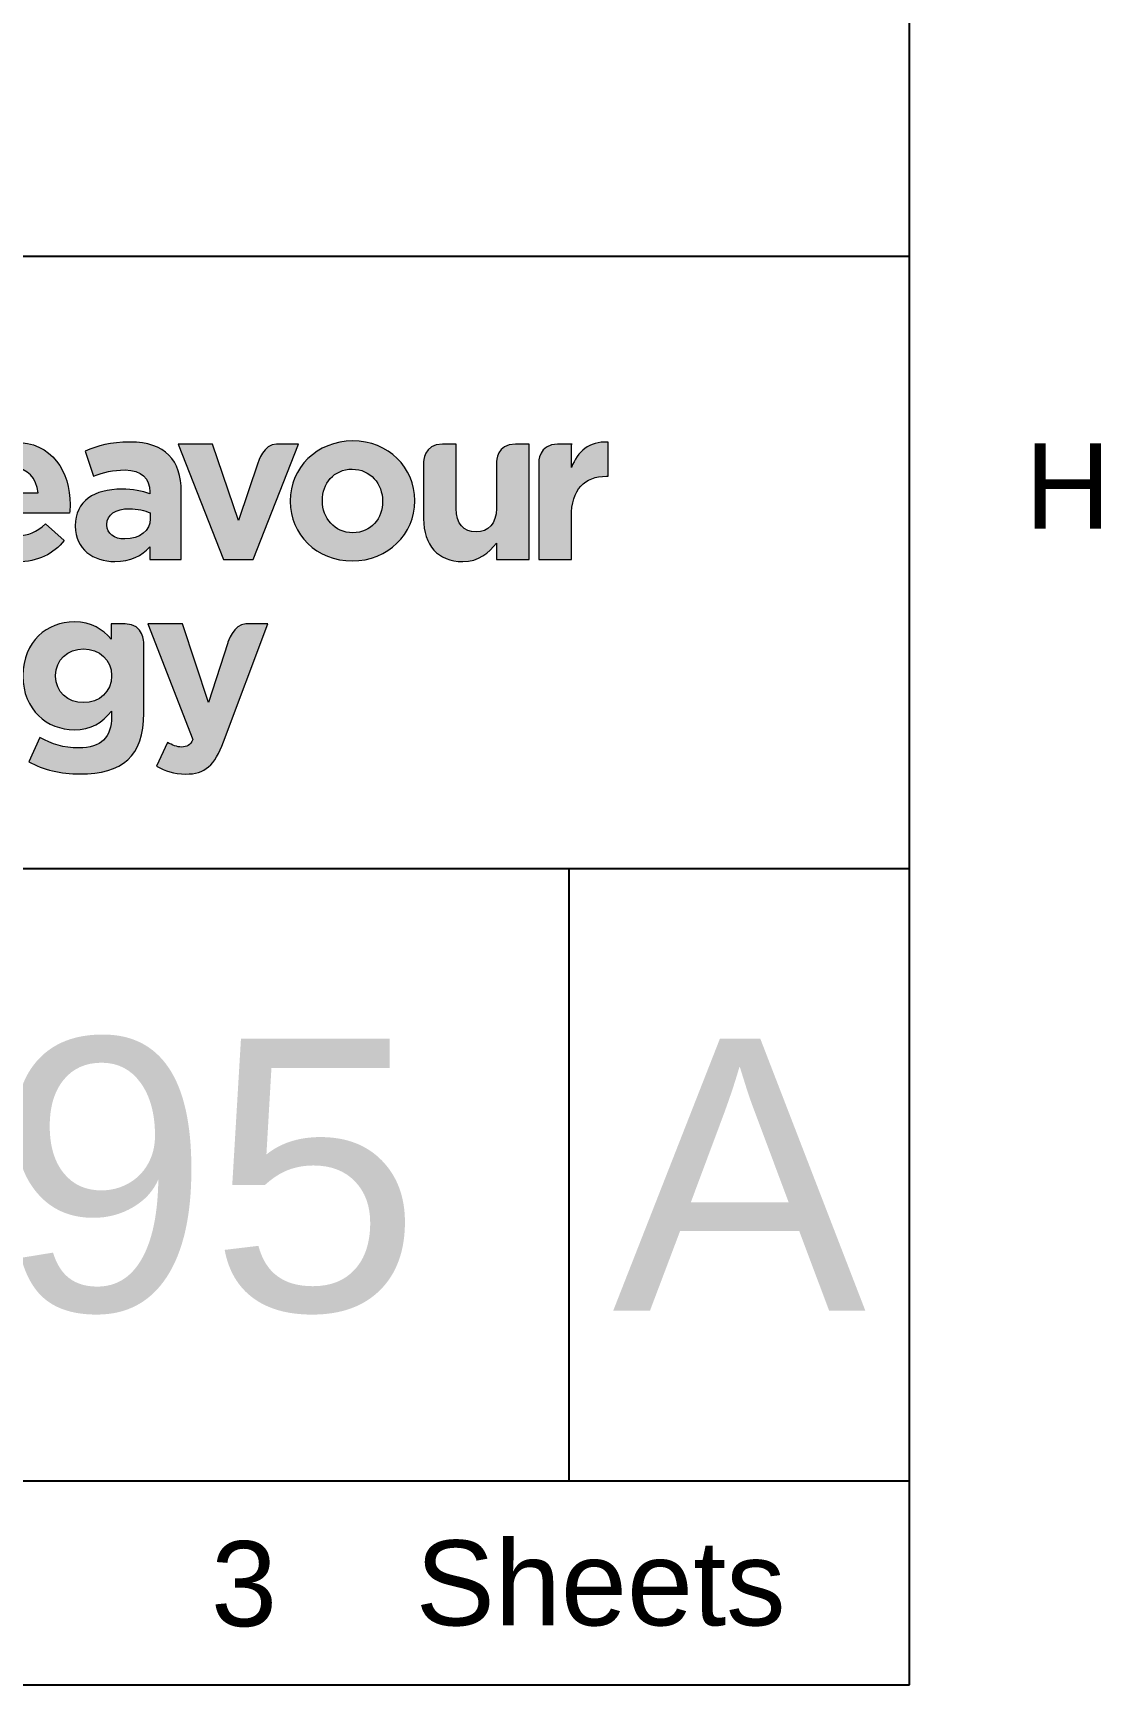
# Paper-space layout 'DUCTBDOWN' of a CAD drawing. Header units: metres, sheet in millimetres. Extents: x -9 to 824, y -10 to 576.
# Drawn here: x 789.61 to 821, y -1 to 47.56 of the extents above; entities that cross this region are included whole.
import ezdxf
from ezdxf.enums import TextEntityAlignment as Align

# ---------------------------------------------------------------- set-up
doc = ezdxf.new("R2010")
doc.units = ezdxf.units.M
doc.layers.get('0').update_dxf_attribs({"color": 6})
doc.layers.add('Notes', color=7, linetype='Continuous')
doc.styles.add('ARIAL', font='arial.ttf', dxfattribs={"height": 2})

# ---------------------------------------------------------------- blocks, each defined once
blk = doc.blocks.new('EE_LOGO')
h = blk.add_hatch(color=256)
edge = h.paths.add_edge_path()
edge.add_spline(control_points=[(8.687, 3.89), (7.702, 3.89), (7.014, 3.094), (7.014, 2.128), (7.014, 2.128), (7.014, 2.116), (7.014, 2.116), (7.014, 1.08), (7.765, 0.367), (8.782, 0.367), (9.394, 0.367), (9.849, 0.606), (10.164, 0.998), (10.164, 0.998), (9.615, 1.484), (9.615, 1.484), (9.35, 1.238), (9.116, 1.144), (8.794, 1.137), (8.33, 1.127), (8.001, 1.494), (7.955, 1.865), (7.915, 2.185), (7.929, 2.29), (7.951, 2.43), (8.017, 2.847), (8.289, 3.12), (8.687, 3.12), (9.091, 3.12), (9.344, 2.829), (9.401, 2.4), (9.401, 2.4), (8.14, 2.4), (8.14, 2.4), (8.14, 2.4), (8.117, 1.8), (8.643, 1.8), (9.169, 1.8), (10.323, 1.8), (10.323, 1.8), (10.329, 1.888), (10.335, 1.945), (10.335, 2.04), (10.335, 2.04), (10.335, 2.052), (10.335, 2.052), (10.335, 3.012), (9.817, 3.89), (8.687, 3.89)], knot_values=[0, 0, 0, 0, 1, 1, 1, 2, 2, 2, 3, 3, 3, 4, 4, 4, 5, 5, 5, 6, 6, 6, 7, 7, 7, 8, 8, 8, 9, 9, 9, 10, 10, 10, 11, 11, 11, 12, 12, 12, 13, 13, 13, 14, 14, 14, 15, 15, 15, 16, 16, 16, 16], degree=3, periodic=0)
h = blk.add_hatch(color=256)
edge = h.paths.add_edge_path(flags=16)
edge.add_spline(control_points=[(12.693, 1.804), (12.529, 1.88), (12.315, 1.93), (12.081, 1.93), (11.67, 1.93), (11.418, 1.766), (11.418, 1.463), (11.418, 1.463), (11.418, 1.45), (11.418, 1.45), (11.418, 1.191), (11.632, 1.04), (11.942, 1.04), (12.39, 1.04), (12.693, 1.286), (12.693, 1.633), (12.693, 1.633), (12.693, 1.804), (12.693, 1.804)], knot_values=[0, 0, 0, 0, 1, 1, 1, 2, 2, 2, 3, 3, 3, 4, 4, 4, 5, 5, 5, 6, 6, 6, 6], degree=3, periodic=0)
edge = h.paths.add_edge_path()
edge.add_spline(control_points=[(12.674, 0.44), (12.674, 0.44), (12.674, 0.806), (12.674, 0.806), (12.441, 0.547), (12.119, 0.377), (11.651, 0.377), (11.014, 0.377), (10.489, 0.743), (10.489, 1.412), (10.489, 1.412), (10.489, 1.425), (10.489, 1.425), (10.489, 2.164), (11.051, 2.505), (11.853, 2.505), (12.194, 2.505), (12.441, 2.448), (12.68, 2.366), (12.68, 2.366), (12.68, 2.423), (12.68, 2.423), (12.68, 2.82), (12.434, 3.069), (11.954, 3.069), (11.588, 3.069), (11.329, 2.999), (11.02, 2.886), (11.02, 2.886), (10.78, 3.618), (10.78, 3.618), (11.152, 3.782), (11.519, 3.89), (12.093, 3.89), (13.142, 3.89), (13.603, 3.347), (13.603, 2.431), (13.603, 2.431), (13.603, 0.44), (13.603, 0.44), (13.603, 0.44), (12.674, 0.44), (12.674, 0.44)], knot_values=[0, 0, 0, 0, 1, 1, 1, 2, 2, 2, 3, 3, 3, 4, 4, 4, 5, 5, 5, 6, 6, 6, 7, 7, 7, 8, 8, 8, 9, 9, 9, 10, 10, 10, 11, 11, 11, 12, 12, 12, 13, 13, 13, 14, 14, 14, 14], degree=3, periodic=0)
h = blk.add_hatch(color=256)
edge = h.paths.add_edge_path(flags=16)
edge.add_spline(control_points=[(19.518, 2.158), (19.518, 2.657), (19.157, 3.092), (18.627, 3.092), (18.078, 3.092), (17.749, 2.669), (17.749, 2.171), (17.749, 2.171), (17.749, 2.158), (17.749, 2.158), (17.749, 1.659), (18.109, 1.223), (18.64, 1.223), (19.189, 1.223), (19.518, 1.646), (19.518, 2.145), (19.518, 2.145), (19.518, 2.158), (19.518, 2.158)], knot_values=[0, 0, 0, 0, 1, 1, 1, 2, 2, 2, 3, 3, 3, 4, 4, 4, 5, 5, 5, 6, 6, 6, 6], degree=3, periodic=0)
edge = h.paths.add_edge_path()
edge.add_spline(control_points=[(18.627, 0.396), (17.579, 0.396), (16.802, 1.173), (16.802, 2.145), (16.802, 2.145), (16.802, 2.158), (16.802, 2.158), (16.802, 3.13), (17.585, 3.92), (18.64, 3.92), (19.688, 3.92), (20.465, 3.143), (20.465, 2.171), (20.465, 2.171), (20.465, 2.158), (20.465, 2.158), (20.465, 1.185), (19.682, 0.396), (18.627, 0.396)], knot_values=[0, 0, 0, 0, 1, 1, 1, 2, 2, 2, 3, 3, 3, 4, 4, 4, 5, 5, 5, 6, 6, 6, 6], degree=3, periodic=0)
h = blk.add_hatch(color=256)
edge = h.paths.add_edge_path()
edge.add_spline(control_points=[(26.094, 2.884), (25.456, 2.884), (25.065, 2.499), (25.065, 1.691), (25.065, 1.691), (25.065, 0.441), (25.065, 0.441), (25.065, 0.441), (24.105, 0.441), (24.105, 0.441), (24.105, 0.441), (24.105, 3.238), (24.105, 3.269), (24.105, 3.3), (24.103, 3.825), (24.662, 3.825), (25.221, 3.825), (25.065, 3.825), (25.065, 3.825), (25.065, 3.825), (25.065, 3.143), (25.065, 3.143), (25.261, 3.611), (25.576, 3.914), (26.144, 3.889), (26.144, 3.889), (26.144, 2.884), (26.144, 2.884), (26.144, 2.884), (26.094, 2.884), (26.094, 2.884)], knot_values=[0, 0, 0, 0, 1, 1, 1, 2, 2, 2, 3, 3, 3, 4, 4, 4, 5, 5, 5, 6, 6, 6, 7, 7, 7, 8, 8, 8, 9, 9, 9, 10, 10, 10, 10], degree=3, periodic=0)
h = blk.add_hatch(color=256)
edge = h.paths.add_edge_path()
edge.add_spline(control_points=[(15.712, 0.441), (15.712, 0.441), (14.841, 0.441), (14.841, 0.441), (14.841, 0.441), (13.508, 3.828), (13.508, 3.828), (13.508, 3.828), (14.525, 3.828), (14.525, 3.828), (14.525, 3.828), (15.283, 1.584), (15.283, 1.584), (15.283, 1.584), (15.86, 3.296), (15.86, 3.296), (15.86, 3.296), (16.025, 3.828), (16.404, 3.828), (16.783, 3.828), (17.044, 3.828), (17.044, 3.828), (17.044, 3.828), (15.712, 0.441), (15.712, 0.441)], knot_values=[0, 0, 0, 0, 1, 1, 1, 2, 2, 2, 3, 3, 3, 4, 4, 4, 5, 5, 5, 6, 6, 6, 7, 7, 7, 8, 8, 8, 8], degree=3, periodic=0)
h = blk.add_hatch(color=256)
edge = h.paths.add_edge_path()
edge.add_spline(control_points=[(22.864, 0.44), (22.864, 0.44), (22.864, 0.92), (22.864, 0.92), (22.643, 0.636), (22.359, 0.377), (21.872, 0.377), (21.146, 0.377), (20.723, 0.857), (20.723, 1.633), (20.723, 1.633), (20.723, 3.221), (20.723, 3.269), (20.723, 3.317), (20.719, 3.825), (21.276, 3.825), (21.683, 3.825), (21.683, 3.825), (21.683, 3.825), (21.683, 3.825), (21.683, 1.937), (21.683, 1.937), (21.683, 1.482), (21.898, 1.248), (22.264, 1.248), (22.63, 1.248), (22.864, 1.482), (22.864, 1.937), (22.864, 1.937), (22.864, 3.204), (22.864, 3.27), (22.864, 3.338), (22.87, 3.825), (23.421, 3.825), (23.824, 3.825), (23.824, 3.825), (23.824, 3.825), (23.824, 3.825), (23.824, 0.44), (23.824, 0.44), (23.824, 0.44), (22.864, 0.44), (22.864, 0.44)], knot_values=[0, 0, 0, 0, 1, 1, 1, 2, 2, 2, 3, 3, 3, 4, 4, 4, 5, 5, 5, 6, 6, 6, 7, 7, 7, 8, 8, 8, 9, 9, 9, 10, 10, 10, 11, 11, 11, 12, 12, 12, 13, 13, 13, 14, 14, 14, 14], degree=3, periodic=0)
h = blk.add_hatch(color=256)
edge = h.paths.add_edge_path(flags=16)
edge.add_spline(control_points=[(11.557, -2.975), (11.557, -2.514), (11.198, -2.192), (10.73, -2.192), (10.263, -2.192), (9.909, -2.514), (9.909, -2.975), (9.909, -2.975), (9.909, -2.988), (9.909, -2.988), (9.909, -3.455), (10.263, -3.771), (10.73, -3.771), (11.198, -3.771), (11.557, -3.448), (11.557, -2.988), (11.557, -2.988), (11.557, -2.975), (11.557, -2.975)], knot_values=[0, 0, 0, 0, 1, 1, 1, 2, 2, 2, 3, 3, 3, 4, 4, 4, 5, 5, 5, 6, 6, 6, 6], degree=3, periodic=0)
edge = h.paths.add_edge_path()
edge.add_spline(control_points=[(10.617, -5.867), (10.067, -5.867), (9.549, -5.741), (9.12, -5.513), (9.12, -5.513), (9.448, -4.793), (9.448, -4.793), (9.796, -4.989), (10.143, -5.103), (10.592, -5.103), (11.248, -5.103), (11.557, -4.787), (11.557, -4.181), (11.557, -4.181), (11.557, -4.017), (11.557, -4.017), (11.273, -4.358), (10.964, -4.566), (10.452, -4.566), (9.663, -4.566), (8.949, -3.991), (8.949, -2.988), (8.949, -2.988), (8.949, -2.975), (8.949, -2.975), (8.949, -1.965), (9.676, -1.396), (10.452, -1.396), (10.976, -1.396), (11.286, -1.617), (11.545, -1.901), (11.545, -1.901), (11.545, -1.459), (11.545, -1.459), (11.545, -1.459), (11.545, -1.459), (11.952, -1.459), (12.509, -1.459), (12.505, -2.018), (12.505, -2.018), (12.505, -2.018), (12.505, -4.08), (12.505, -4.08), (12.505, -5.355), (11.873, -5.867), (10.617, -5.867)], knot_values=[0, 0, 0, 0, 1, 1, 1, 2, 2, 2, 3, 3, 3, 4, 4, 4, 5, 5, 5, 6, 6, 6, 7, 7, 7, 8, 8, 8, 9, 9, 9, 10, 10, 10, 11, 11, 11, 12, 12, 12, 13, 13, 13, 14, 14, 14, 15, 15, 15, 15], degree=3, periodic=0)
h = blk.add_hatch(color=256)
edge = h.paths.add_edge_path()
edge.add_spline(control_points=[(14.843, -4.923), (14.584, -5.612), (14.306, -5.871), (13.732, -5.871), (13.384, -5.871), (13.125, -5.782), (12.879, -5.637), (12.879, -5.637), (13.201, -4.942), (13.201, -4.942), (13.328, -5.018), (13.486, -5.075), (13.612, -5.075), (13.776, -5.075), (13.864, -5.025), (13.947, -4.854), (13.947, -4.854), (12.62, -1.457), (12.62, -1.457), (12.62, -1.457), (13.637, -1.457), (13.637, -1.457), (13.637, -1.457), (14.407, -3.762), (14.407, -3.762), (14.407, -3.762), (14.967, -2.015), (14.967, -2.015), (14.967, -2.015), (15.138, -1.457), (15.498, -1.457), (15.858, -1.457), (16.144, -1.457), (16.144, -1.457), (16.144, -1.457), (14.843, -4.923), (14.843, -4.923)], knot_values=[0, 0, 0, 0, 1, 1, 1, 2, 2, 2, 3, 3, 3, 4, 4, 4, 5, 5, 5, 6, 6, 6, 7, 7, 7, 8, 8, 8, 9, 9, 9, 10, 10, 10, 11, 11, 11, 12, 12, 12, 12], degree=3, periodic=0)
at = {"lineweight": 0}
for points, knots in [([(8.687, 3.89), (7.702, 3.89), (7.014, 3.094), (7.014, 2.128), (7.014, 2.128), (7.014, 2.116), (7.014, 2.116), (7.014, 1.08), (7.765, 0.367), (8.782, 0.367), (9.394, 0.367), (9.849, 0.606), (10.164, 0.998), (10.164, 0.998), (9.615, 1.484), (9.615, 1.484), (9.35, 1.238), (9.116, 1.144), (8.794, 1.137), (8.33, 1.127), (8.001, 1.494), (7.955, 1.865), (7.915, 2.185), (7.929, 2.29), (7.951, 2.43), (8.017, 2.847), (8.289, 3.12), (8.687, 3.12), (9.091, 3.12), (9.344, 2.829), (9.401, 2.4), (9.401, 2.4), (8.14, 2.4), (8.14, 2.4), (8.14, 2.4), (8.117, 1.8), (8.643, 1.8), (9.169, 1.8), (10.323, 1.8), (10.323, 1.8), (10.329, 1.888), (10.335, 1.945), (10.335, 2.04), (10.335, 2.04), (10.335, 2.052), (10.335, 2.052), (10.335, 3.012), (9.817, 3.89), (8.687, 3.89)], [0, 0, 0, 0, 1, 1, 1, 2, 2, 2, 3, 3, 3, 4, 4, 4, 5, 5, 5, 6, 6, 6, 7, 7, 7, 8, 8, 8, 9, 9, 9, 10, 10, 10, 11, 11, 11, 12, 12, 12, 13, 13, 13, 14, 14, 14, 15, 15, 15, 16, 16, 16, 16]), ([(12.674, 0.44), (12.674, 0.44), (12.674, 0.806), (12.674, 0.806), (12.441, 0.547), (12.119, 0.377), (11.651, 0.377), (11.014, 0.377), (10.489, 0.743), (10.489, 1.412), (10.489, 1.412), (10.489, 1.425), (10.489, 1.425), (10.489, 2.164), (11.051, 2.505), (11.853, 2.505), (12.194, 2.505), (12.441, 2.448), (12.68, 2.366), (12.68, 2.366), (12.68, 2.423), (12.68, 2.423), (12.68, 2.82), (12.434, 3.069), (11.954, 3.069), (11.588, 3.069), (11.329, 2.999), (11.02, 2.886), (11.02, 2.886), (10.78, 3.618), (10.78, 3.618), (11.152, 3.782), (11.519, 3.89), (12.093, 3.89), (13.142, 3.89), (13.603, 3.347), (13.603, 2.431), (13.603, 2.431), (13.603, 0.44), (13.603, 0.44), (13.603, 0.44), (12.674, 0.44), (12.674, 0.44)], [0, 0, 0, 0, 1, 1, 1, 2, 2, 2, 3, 3, 3, 4, 4, 4, 5, 5, 5, 6, 6, 6, 7, 7, 7, 8, 8, 8, 9, 9, 9, 10, 10, 10, 11, 11, 11, 12, 12, 12, 13, 13, 13, 14, 14, 14, 14]), ([(18.627, 0.396), (17.579, 0.396), (16.802, 1.173), (16.802, 2.145), (16.802, 2.145), (16.802, 2.158), (16.802, 2.158), (16.802, 3.13), (17.585, 3.92), (18.64, 3.92), (19.688, 3.92), (20.465, 3.143), (20.465, 2.171), (20.465, 2.171), (20.465, 2.158), (20.465, 2.158), (20.465, 1.185), (19.682, 0.396), (18.627, 0.396)], [0, 0, 0, 0, 1, 1, 1, 2, 2, 2, 3, 3, 3, 4, 4, 4, 5, 5, 5, 6, 6, 6, 6]), ([(26.094, 2.884), (25.456, 2.884), (25.065, 2.499), (25.065, 1.691), (25.065, 1.691), (25.065, 0.441), (25.065, 0.441), (25.065, 0.441), (24.105, 0.441), (24.105, 0.441), (24.105, 0.441), (24.105, 3.238), (24.105, 3.269), (24.105, 3.3), (24.103, 3.825), (24.662, 3.825), (25.221, 3.825), (25.065, 3.825), (25.065, 3.825), (25.065, 3.825), (25.065, 3.143), (25.065, 3.143), (25.261, 3.611), (25.576, 3.914), (26.144, 3.889), (26.144, 3.889), (26.144, 2.884), (26.144, 2.884), (26.144, 2.884), (26.094, 2.884), (26.094, 2.884)], [0, 0, 0, 0, 1, 1, 1, 2, 2, 2, 3, 3, 3, 4, 4, 4, 5, 5, 5, 6, 6, 6, 7, 7, 7, 8, 8, 8, 9, 9, 9, 10, 10, 10, 10]), ([(15.712, 0.441), (15.712, 0.441), (14.841, 0.441), (14.841, 0.441), (14.841, 0.441), (13.508, 3.828), (13.508, 3.828), (13.508, 3.828), (14.525, 3.828), (14.525, 3.828), (14.525, 3.828), (15.283, 1.584), (15.283, 1.584), (15.283, 1.584), (15.86, 3.296), (15.86, 3.296), (15.86, 3.296), (16.025, 3.828), (16.404, 3.828), (16.783, 3.828), (17.044, 3.828), (17.044, 3.828), (17.044, 3.828), (15.712, 0.441), (15.712, 0.441)], [0, 0, 0, 0, 1, 1, 1, 2, 2, 2, 3, 3, 3, 4, 4, 4, 5, 5, 5, 6, 6, 6, 7, 7, 7, 8, 8, 8, 8]), ([(22.864, 0.44), (22.864, 0.44), (22.864, 0.92), (22.864, 0.92), (22.643, 0.636), (22.359, 0.377), (21.872, 0.377), (21.146, 0.377), (20.723, 0.857), (20.723, 1.633), (20.723, 1.633), (20.723, 3.221), (20.723, 3.269), (20.723, 3.317), (20.719, 3.825), (21.276, 3.825), (21.683, 3.825), (21.683, 3.825), (21.683, 3.825), (21.683, 3.825), (21.683, 1.937), (21.683, 1.937), (21.683, 1.482), (21.898, 1.248), (22.264, 1.248), (22.63, 1.248), (22.864, 1.482), (22.864, 1.937), (22.864, 1.937), (22.864, 3.204), (22.864, 3.27), (22.864, 3.338), (22.87, 3.825), (23.421, 3.825), (23.824, 3.825), (23.824, 3.825), (23.824, 3.825), (23.824, 3.825), (23.824, 0.44), (23.824, 0.44), (23.824, 0.44), (22.864, 0.44), (22.864, 0.44)], [0, 0, 0, 0, 1, 1, 1, 2, 2, 2, 3, 3, 3, 4, 4, 4, 5, 5, 5, 6, 6, 6, 7, 7, 7, 8, 8, 8, 9, 9, 9, 10, 10, 10, 11, 11, 11, 12, 12, 12, 13, 13, 13, 14, 14, 14, 14]), ([(19.518, 2.158), (19.518, 2.657), (19.157, 3.092), (18.627, 3.092), (18.078, 3.092), (17.749, 2.669), (17.749, 2.171), (17.749, 2.171), (17.749, 2.158), (17.749, 2.158), (17.749, 1.659), (18.109, 1.223), (18.64, 1.223), (19.189, 1.223), (19.518, 1.646), (19.518, 2.145), (19.518, 2.145), (19.518, 2.158), (19.518, 2.158)], [0, 0, 0, 0, 1, 1, 1, 2, 2, 2, 3, 3, 3, 4, 4, 4, 5, 5, 5, 6, 6, 6, 6]), ([(12.693, 1.804), (12.529, 1.88), (12.315, 1.93), (12.081, 1.93), (11.67, 1.93), (11.418, 1.766), (11.418, 1.463), (11.418, 1.463), (11.418, 1.45), (11.418, 1.45), (11.418, 1.191), (11.632, 1.04), (11.942, 1.04), (12.39, 1.04), (12.693, 1.286), (12.693, 1.633), (12.693, 1.633), (12.693, 1.804), (12.693, 1.804)], [0, 0, 0, 0, 1, 1, 1, 2, 2, 2, 3, 3, 3, 4, 4, 4, 5, 5, 5, 6, 6, 6, 6]), ([(10.617, -5.867), (10.067, -5.867), (9.549, -5.741), (9.12, -5.513), (9.12, -5.513), (9.448, -4.793), (9.448, -4.793), (9.796, -4.989), (10.143, -5.103), (10.592, -5.103), (11.248, -5.103), (11.557, -4.787), (11.557, -4.181), (11.557, -4.181), (11.557, -4.017), (11.557, -4.017), (11.273, -4.358), (10.964, -4.566), (10.452, -4.566), (9.663, -4.566), (8.949, -3.991), (8.949, -2.988), (8.949, -2.988), (8.949, -2.975), (8.949, -2.975), (8.949, -1.965), (9.676, -1.396), (10.452, -1.396), (10.976, -1.396), (11.286, -1.617), (11.545, -1.901), (11.545, -1.901), (11.545, -1.459), (11.545, -1.459), (11.545, -1.459), (11.545, -1.459), (11.952, -1.459), (12.509, -1.459), (12.505, -2.018), (12.505, -2.018), (12.505, -2.018), (12.505, -4.08), (12.505, -4.08), (12.505, -5.355), (11.873, -5.867), (10.617, -5.867)], [0, 0, 0, 0, 1, 1, 1, 2, 2, 2, 3, 3, 3, 4, 4, 4, 5, 5, 5, 6, 6, 6, 7, 7, 7, 8, 8, 8, 9, 9, 9, 10, 10, 10, 11, 11, 11, 12, 12, 12, 13, 13, 13, 14, 14, 14, 15, 15, 15, 15]), ([(14.843, -4.923), (14.584, -5.612), (14.306, -5.871), (13.732, -5.871), (13.384, -5.871), (13.125, -5.782), (12.879, -5.637), (12.879, -5.637), (13.201, -4.942), (13.201, -4.942), (13.328, -5.018), (13.486, -5.075), (13.612, -5.075), (13.776, -5.075), (13.864, -5.025), (13.947, -4.854), (13.947, -4.854), (12.62, -1.457), (12.62, -1.457), (12.62, -1.457), (13.637, -1.457), (13.637, -1.457), (13.637, -1.457), (14.407, -3.762), (14.407, -3.762), (14.407, -3.762), (14.967, -2.015), (14.967, -2.015), (14.967, -2.015), (15.138, -1.457), (15.498, -1.457), (15.858, -1.457), (16.144, -1.457), (16.144, -1.457), (16.144, -1.457), (14.843, -4.923), (14.843, -4.923)], [0, 0, 0, 0, 1, 1, 1, 2, 2, 2, 3, 3, 3, 4, 4, 4, 5, 5, 5, 6, 6, 6, 7, 7, 7, 8, 8, 8, 9, 9, 9, 10, 10, 10, 11, 11, 11, 12, 12, 12, 12]), ([(11.557, -2.975), (11.557, -2.514), (11.198, -2.192), (10.73, -2.192), (10.263, -2.192), (9.909, -2.514), (9.909, -2.975), (9.909, -2.975), (9.909, -2.988), (9.909, -2.988), (9.909, -3.455), (10.263, -3.771), (10.73, -3.771), (11.198, -3.771), (11.557, -3.448), (11.557, -2.988), (11.557, -2.988), (11.557, -2.975), (11.557, -2.975)], [0, 0, 0, 0, 1, 1, 1, 2, 2, 2, 3, 3, 3, 4, 4, 4, 5, 5, 5, 6, 6, 6, 6])]:
    blk.add_open_spline(points, degree=3, knots=knots, dxfattribs=at)
blk = doc.blocks.new('A1_FRAME_TITLE')
at = {"layer": 'Notes'}
for p, q in [((824.367, 5.973), (824.367, 574.394)), ((744.367, 29.973), (824.367, 29.973)), ((814.367, 11.973), (814.367, 29.973)), ((768.367, 11.973), (824.367, 11.973))]:
    blk.add_line(p, q, dxfattribs=at)
at = {"layer": 'Notes', "flags": 128}
for points in [[(9, 47.973), (824.367, 47.973)], [(123.798, 5.973), (824.367, 5.973)]]:
    blk.add_lwpolyline(points, dxfattribs=at)
at = {"layer": 'Notes', "color": 5}
blk.add_blockref('EE_LOGO', (789.367, 38.618), dxfattribs=at)
at = {"layer": 'Notes', "style": 'ARIAL'}
blk.add_text('H', height=2.5, dxfattribs=at).set_placement((827.758, 39.965))
blk.add_text('Sheet No         of            Sheets', height=2.5, dxfattribs=at).set_placement((796.367, 8.973), align=Align.MIDDLE_CENTER)
at = {"layer": 'Notes', "style": 'ARIAL', "flags": 8}
blk.add_attdef('VERSION_NO', text='', height=1.5, rotation=90, dxfattribs=at).set_placement((261.753, 40.041), align=Align.MIDDLE_CENTER)
at = {"layer": 'Notes', "style": 'ARIAL'}
for tag, height, p in [('CAP_NO', 2, (496.368, 44.973)), ('IE_NUM', 2, (496.368, 38.973)), ('GEN_WO', 2.5, (427.368, 32.973)), ('HV_SWITCH', 2, (496.368, 32.973)), ('REF_1', 2, (321.868, 32.973)), ('OH_WO', 2.5, (427.368, 26.973)), ('REF_2', 2, (321.868, 26.973)), ('UBD_REF', 2, (496.368, 26.973)), ('REF_3', 2, (321.868, 20.973)), ('UG_WO', 2.5, (427.368, 20.973)), ('GIS_MAP_No', 2, (496.368, 20.973)), ('SUB_WO', 2.5, (427.368, 14.973)), ('REF_4', 2, (321.868, 14.973)), ('HV_OP_DIAG', 2, (496.368, 14.973)), ('LGA', 2, (496.368, 8.973))]:
    blk.add_attdef(tag, text='', height=height, dxfattribs=at).set_placement(p, align=Align.MIDDLE_LEFT)
for tag, height, p in [('T1', 4, (679.367, 41.127)), ('T2', 4, (679.367, 35.127)), ('REF_No_1', 2.5, (306.868, 32.973)), ('T3', 4, (679.367, 29.127)), ('REF_No_2', 2.5, (306.868, 26.973)), ('DRAWN', 2.5, (561.867, 25.973)), ('T4', 4, (679.367, 23.127)), ('NUM', 8, (791.367, 20.973)), ('REV', 8, (819.367, 20.973)), ('REF_No_3', 2.5, (306.868, 20.973)), ('DATE', 2.5, (561.867, 17.973)), ('T5', 4, (679.367, 17.127)), ('REF_No_4', 2.5, (306.868, 14.973)), ('T6', 4, (679.367, 11.127)), ('CHD', 2.5, (561.867, 9.973)), ('DESIGN', 2.5, (601.867, 9.973)), ('NS', 2.5, (789.798, 8.945)), ('SHTS', 2.5, (804.814, 8.95))]:
    blk.add_attdef(tag, text='', height=height, dxfattribs=at).set_placement(p, align=Align.MIDDLE_CENTER)
blk.add_attdef('scale', text='', height=2.5, dxfattribs=at).set_placement((560.287, 33.269), align=Align.CENTER)
blk.add_attdef('ExportID', (9.082, 2.39), '', height=2.5, dxfattribs=at)
at = {"layer": 'Notes', "style": 'ARIAL', "flags": 1}
for tag, p, height in [('ProjectType', (14.175, -26.797), 2.5), ('DesignerCompanyName', (81.484, -26.793), 2.5), ('ExportAreaOfInterest', (97.1, -26.813), 2.5), ('GIS_SUCCESS', (111.997, -26.78), 2.5), ('CAD_SUCCESS', (121.789, -26.783), 2.5), ('ExportCategories', (140.083, -26.797), 2.5), ('ExportDate', (60.284, -26.789), 2.5), ('ExportUserName', (69.155, -26.8), 2.5), ('DEPOTCODE', (132.106, -26.877), 2.5), ('Comments', (154.385, -26.883), 2.5), ('DrawingNumber', (35.514, -26.803), 0.1), ('ProjectNumber', (23.56, -26.818), 0.1), ('ProjectDescription', (47.564, -26.825), 0.1)]:
    blk.add_attdef(tag, p, '', height=height, dxfattribs=at)

psp = doc.layouts.new('DUCTBDOWN')

# ---------------------------------------------------------------- block references
ref = psp.add_blockref('A1_FRAME_TITLE', (-9, -6.973))
ref.add_attrib('NUM', '503295', dxfattribs={"layer": 'Notes', "color": 4, "height": 8, "style": 'ARIAL'}).set_placement((782.367, 14), align=Align.MIDDLE_CENTER)
ref.add_attrib('REV', 'A', dxfattribs={"layer": 'Notes', "color": 1, "height": 8, "style": 'ARIAL'}).set_placement((810.367, 14), align=Align.MIDDLE_CENTER)
ref.add_attrib('SHTS', '3', dxfattribs={"layer": 'Notes', "color": 7, "height": 2.5, "style": 'ARIAL'}).set_placement((795.814, 1.977), align=Align.MIDDLE_CENTER)

doc.saveas('drawing.dxf')
